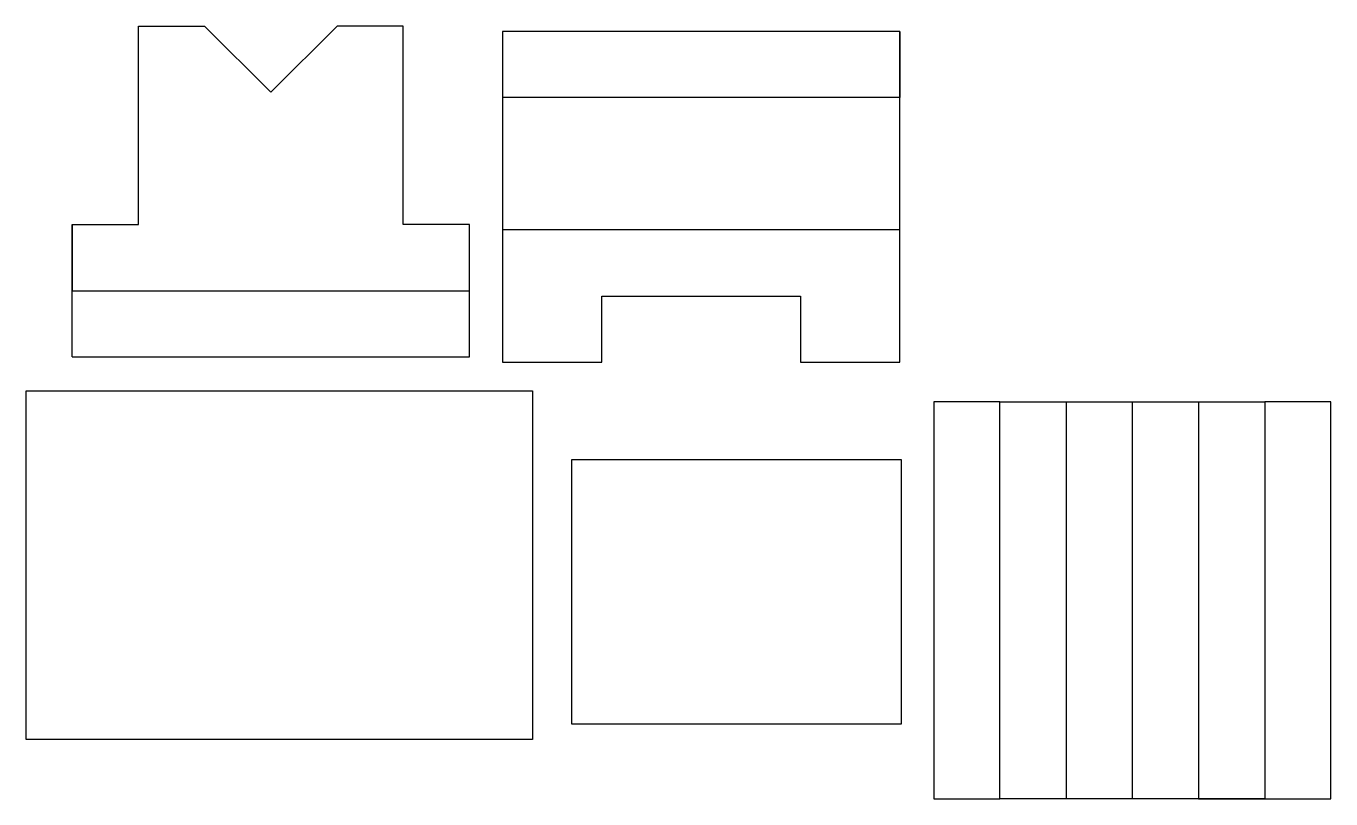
# Model space of a CAD drawing. Header units: metres. Extents: x 13 to 210, y 27 to 144.
import ezdxf

# ---------------------------------------------------------------- set-up
doc = ezdxf.new("R2010")
doc.units = ezdxf.units.M
doc.header["$MEASUREMENT"] = 0
picture_1 = doc.add_image_def('image1.png', size_in_pixel=(501, 345))
picture_2 = doc.add_image_def('image2.png', size_in_pixel=(517, 416))

msp = doc.modelspace()

# ---------------------------------------------------------------- linework, layer by layer
for p, q in [((29.54, 113.98), (29.54, 143.98)), ((29.54, 143.98), (39.54, 143.98)), ((39.54, 143.98), (49.54, 133.98)), ((59.54, 143.98), (49.54, 133.98)), ((69.54, 143.98), (59.54, 143.98)), ((69.54, 113.98), (69.54, 143.98)), ((144.54, 143.17), (84.54, 143.17)), ((84.54, 143.17), (84.54, 113.17)), ((144.54, 93.17), (144.54, 143.17)), ((144.54, 143.17), (144.54, 133.17)), ((144.54, 133.17), (84.54, 133.17)), ((19.54, 93.98), (19.54, 113.98)), ((19.54, 113.98), (29.54, 113.98)), ((19.54, 113.98), (19.54, 103.98)), ((79.54, 113.98), (69.54, 113.98)), ((79.54, 93.98), (79.54, 113.98)), ((144.54, 113.17), (84.54, 113.17)), ((84.54, 113.17), (84.54, 93.17)), ((144.54, 93.17), (144.54, 113.17)), ((19.54, 103.98), (79.54, 103.98)), ((99.54, 93.17), (99.54, 103.17)), ((99.54, 103.17), (129.54, 103.17)), ((129.54, 103.17), (129.54, 93.17)), ((19.54, 93.98), (79.54, 93.98)), ((84.54, 93.17), (99.54, 93.17)), ((129.54, 93.17), (144.54, 93.17)), ((149.68, 87.19), (149.68, 27.19)), ((159.68, 87.19), (149.68, 87.19)), ((159.68, 27.19), (159.68, 87.19)), ((159.68, 87.19), (169.68, 87.19)), ((169.68, 87.19), (169.68, 27.19)), ((169.68, 87.19), (189.68, 87.19)), ((179.68, 87.19), (179.68, 27.19)), ((189.68, 87.19), (189.68, 27.19)), ((189.68, 87.19), (199.68, 87.19)), ((199.68, 87.19), (199.68, 27.19)), ((209.68, 87.19), (199.68, 87.19)), ((209.68, 27.19), (209.68, 87.19)), ((149.68, 27.19), (159.68, 27.19)), ((169.68, 27.19), (159.68, 27.19)), ((189.68, 27.19), (169.68, 27.19)), ((199.68, 27.19), (189.68, 27.19)), ((189.68, 27.19), (209.68, 27.19))]:
    msp.add_line(p, q)

# ---------------------------------------------------------------- pictures from other files: only their frames are drawn
image = msp.add_image(picture_1, insert=(12.57, 36.17), size_in_units=(76.48, 52.67))
image.dxf.flags = 7
image = msp.add_image(picture_2, insert=(95.03, 38.47), size_in_units=(49.73, 40.01))
image.dxf.flags = 7

doc.saveas('drawing.dxf')
